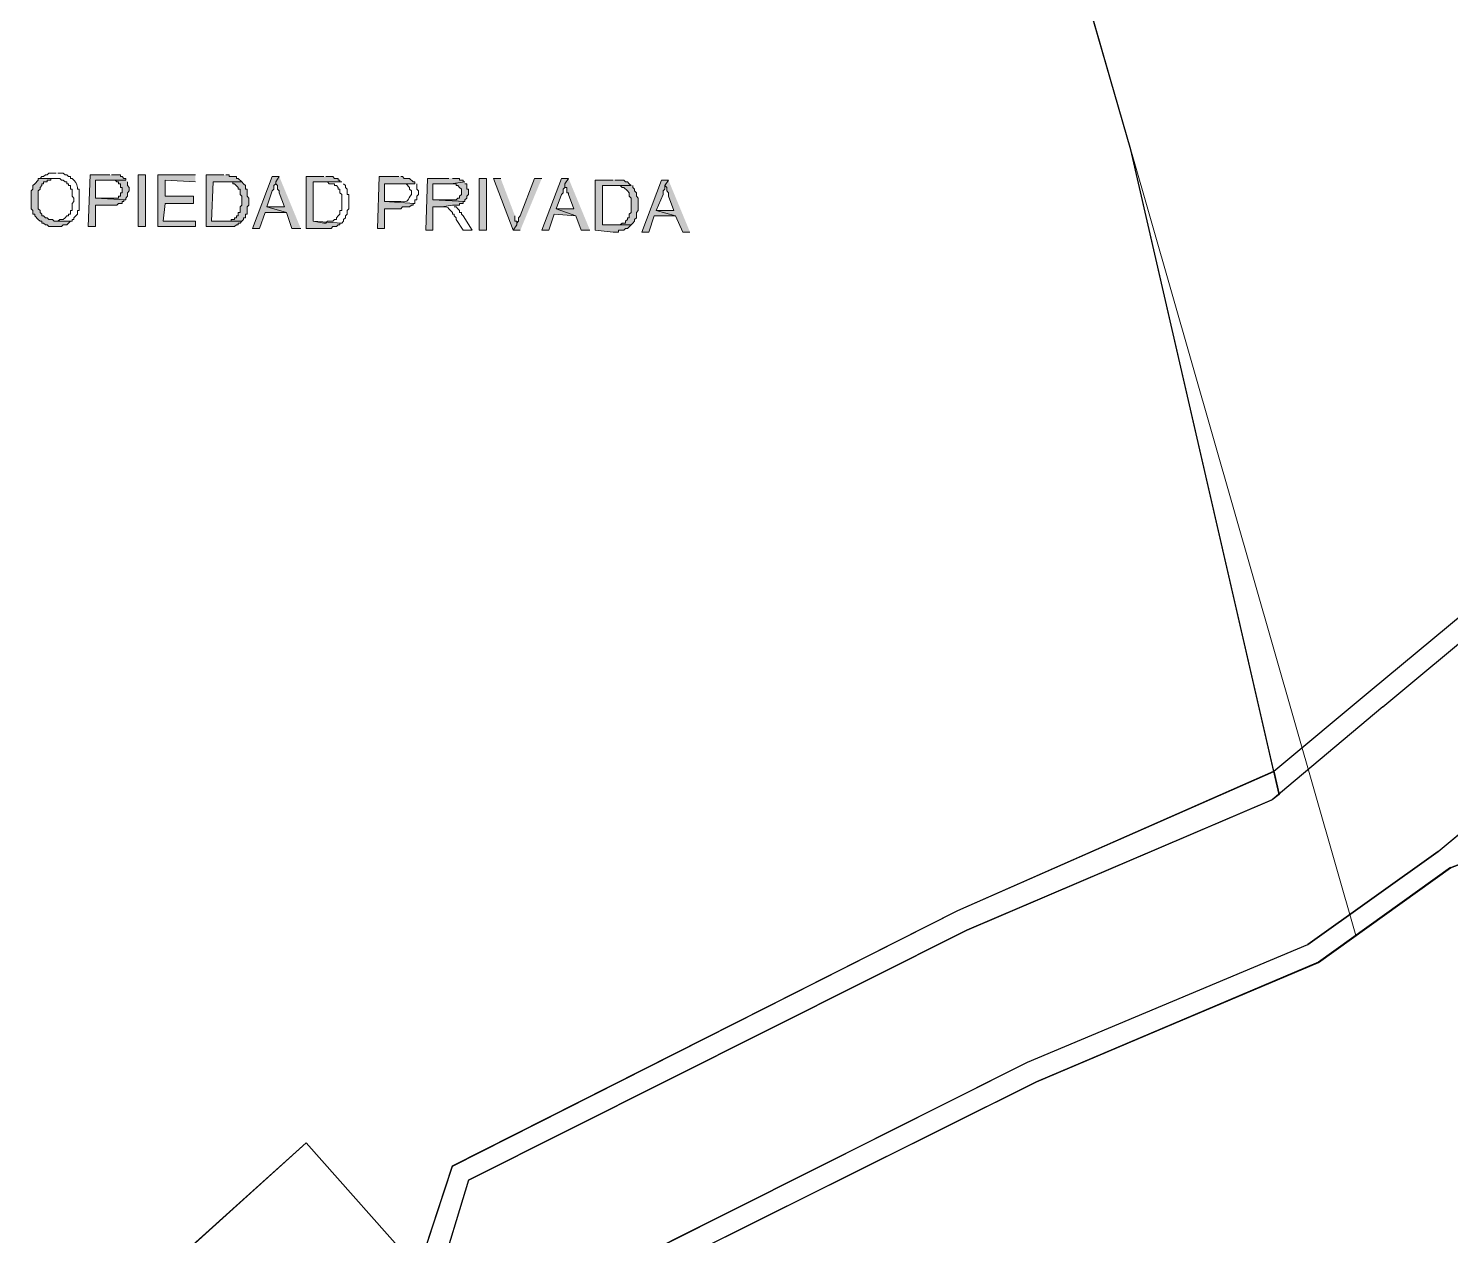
# Model space of a CAD drawing. Header units: inches. Extents: x 5 to 295, y 10 to 227.
# Drawn here: x 262.05 to 268.35, y 195.19 to 200.53 of the extents above; entities that cross this region are included whole.
import ezdxf

# ---------------------------------------------------------------- set-up
doc = ezdxf.new("R2010")
doc.units = ezdxf.units.IN
doc.header["$MEASUREMENT"] = 0
doc.layers.add('1- 3', color=3, linetype='Continuous')

msp = doc.modelspace()

# ---------------------------------------------------------------- hatches: boundary and pattern name
at = {"layer": '1- 3'}
for points in [[(262.1059, 199.8626), (262.098, 199.8626), (262.098, 199.8547), (262.0822, 199.8389), (262.0743, 199.831), (262.0743, 199.8152), (262.0664, 199.8073), (262.0664, 199.7283), (262.0743, 199.7204), (262.0743, 199.7046), (262.0822, 199.7046), (262.0822, 199.6967), (262.098, 199.6809), (262.1059, 199.673), (262.1138, 199.673), (262.1138, 199.6651), (262.1217, 199.6651), (262.1296, 199.6572), (262.1375, 199.6572), (262.1454, 199.6493), (262.2007, 199.6493), (262.2086, 199.6572), (262.2244, 199.6572), (262.2323, 199.6651), (262.2402, 199.673), (262.2481, 199.673), (262.1691, 199.673), (262.1612, 199.6809), (262.1454, 199.6809), (262.1375, 199.6888), (262.1296, 199.6888), (262.1217, 199.6967), (262.1138, 199.6967), (262.1138, 199.7046), (262.1059, 199.7125), (262.1059, 199.7204), (262.098, 199.7283), (262.098, 199.8073), (262.1059, 199.8152), (262.1059, 199.8231), (262.1138, 199.831), (262.1138, 199.8389), (262.1217, 199.8389), (262.1217, 199.8468), (262.1375, 199.8468), (262.1375, 199.8547), (262.1533, 199.8547), (262.1533, 199.8626), (262.177, 199.8626)], [(262.414, 199.8784), (262.3271, 199.8784), (262.3192, 199.6493), (262.3508, 199.6493), (262.3508, 199.7441), (262.4456, 199.7441), (262.4535, 199.752), (262.4693, 199.752), (262.4693, 199.7599), (262.4772, 199.7599), (262.4772, 199.7678), (262.4851, 199.7678), (262.3508, 199.7757), (262.3508, 199.8547), (262.4851, 199.8547), (262.4851, 199.8625), (262.4772, 199.8625), (262.4693, 199.8705), (262.4614, 199.8705), (262.4614, 199.8784), (262.4219, 199.8784)], [(262.4851, 199.8547), (262.414, 199.8547), (262.4377, 199.8547), (262.4456, 199.8468), (262.4535, 199.8468), (262.4535, 199.8388), (262.4614, 199.8388), (262.4614, 199.823), (262.4693, 199.823), (262.4693, 199.7994), (262.4614, 199.7994), (262.4614, 199.7836), (262.4535, 199.7836), (262.4535, 199.7757), (262.3508, 199.7757), (262.4851, 199.7678), (262.4851, 199.7757), (262.493, 199.7836), (262.493, 199.7994), (262.5009, 199.8073), (262.5009, 199.823), (262.493, 199.831), (262.493, 199.8468)], [(262.7931, 199.8784), (262.6272, 199.8784), (262.6272, 199.6493), (262.7931, 199.6493), (262.7931, 199.673), (262.6509, 199.673), (262.6588, 199.752), (262.7852, 199.752), (262.7852, 199.7836), (262.6588, 199.7836), (262.6588, 199.8547), (262.7931, 199.8468)], [(262.9195, 199.8784), (262.8405, 199.8784), (262.8405, 199.6493), (262.9669, 199.6493), (262.9748, 199.6572), (262.9827, 199.6572), (262.9827, 199.6651), (262.9906, 199.6651), (262.9985, 199.673), (262.8642, 199.673), (262.8721, 199.8468), (262.9985, 199.8468), (262.9827, 199.8625), (262.9748, 199.8625), (262.9748, 199.8705), (262.9432, 199.8705), (262.9432, 199.8784), (262.9274, 199.8784)], [(262.9985, 199.8468), (262.9195, 199.8468), (262.959, 199.8468), (262.959, 199.8388), (262.9669, 199.8388), (262.9827, 199.823), (262.9827, 199.8151), (262.9906, 199.8151), (262.9906, 199.7915), (262.9985, 199.7835), (262.9985, 199.7441), (262.9906, 199.7362), (262.9906, 199.7125), (262.9827, 199.7125), (262.9827, 199.6967), (262.9748, 199.6967), (262.9748, 199.6888), (262.9669, 199.6888), (262.9669, 199.6809), (262.9511, 199.6809), (262.9511, 199.673), (262.8642, 199.673), (262.9985, 199.673), (263.0064, 199.6809), (263.0064, 199.6888), (263.0143, 199.6888), (263.0143, 199.7046), (263.0222, 199.7046), (263.0222, 199.7362), (263.0301, 199.7441), (263.0301, 199.7757), (263.0222, 199.7835), (263.0222, 199.8151), (263.0143, 199.8151), (263.0143, 199.8309), (263.0064, 199.8388)], [(263.1644, 199.8705), (263.1328, 199.8705), (263.0459, 199.6414), (263.0775, 199.6414), (263.1012, 199.7125), (263.196, 199.7125), (263.1091, 199.7362), (263.1328, 199.8073), (263.1407, 199.8152), (263.1407, 199.831), (263.1486, 199.8388), (263.1486, 199.8468)], [(263.1644, 199.8705), (263.1486, 199.8468), (263.1486, 199.8388), (263.1565, 199.831), (263.1565, 199.8152), (263.1644, 199.8073), (263.1644, 199.7994), (263.1881, 199.7362), (263.1091, 199.7362), (263.196, 199.7125), (263.2197, 199.6414), (263.2591, 199.6414)], [(263.3618, 199.8705), (263.2828, 199.8705), (263.2828, 199.6414), (263.3934, 199.6414), (263.4013, 199.6493), (263.4171, 199.6493), (263.425, 199.6572), (263.4329, 199.6572), (263.4329, 199.6651), (263.4408, 199.6651), (263.3144, 199.673), (263.3144, 199.8468), (263.4408, 199.8468), (263.4329, 199.8468), (263.4329, 199.8546), (263.425, 199.8546), (263.425, 199.8625), (263.4092, 199.8625), (263.4013, 199.8705), (263.3697, 199.8705)], [(263.6936, 199.8705), (263.6067, 199.8705), (263.5988, 199.6414), (263.6304, 199.6414), (263.6304, 199.7283), (263.7015, 199.7283), (263.7094, 199.7362), (263.741, 199.7362), (263.7489, 199.7441), (263.7568, 199.7441), (263.7568, 199.752), (263.7647, 199.752), (263.6304, 199.7599), (263.6304, 199.8388), (263.7647, 199.8388), (263.7647, 199.8468), (263.7568, 199.8468), (263.741, 199.8625), (263.7173, 199.8625), (263.7094, 199.8705), (263.7015, 199.8705)], [(263.9148, 199.8626), (263.82, 199.8626), (263.8121, 199.6335), (263.8437, 199.6335), (263.8437, 199.7362), (263.8832, 199.7362), (263.9306, 199.7441), (263.9622, 199.7441), (263.9622, 199.752), (263.9779, 199.752), (263.9779, 199.7599), (263.9858, 199.7599), (263.8437, 199.7678), (263.8437, 199.8389), (263.9227, 199.8389), (263.9858, 199.8468), (263.9779, 199.8468), (263.9779, 199.8547), (263.9622, 199.8547), (263.9622, 199.8626), (263.9306, 199.8626)], [(263.9858, 199.8468), (263.9227, 199.8388), (263.9463, 199.8388), (263.9463, 199.8309), (263.9542, 199.8309), (263.9621, 199.823), (263.97, 199.8151), (263.97, 199.7915), (263.9621, 199.7835), (263.9621, 199.7757), (263.9542, 199.7757), (263.9463, 199.7678), (263.8437, 199.7678), (263.9858, 199.7599), (263.9858, 199.7678), (263.9937, 199.7757), (263.9937, 199.7835), (264.0016, 199.7915), (264.0016, 199.8151), (263.9937, 199.8151), (263.9937, 199.8388), (263.9858, 199.8388)], [(264.1438, 199.8626), (264.1122, 199.8626), (264.1991, 199.6335), (264.2149, 199.6572), (264.2149, 199.673), (264.207, 199.673), (264.207, 199.6967)], [(264.3255, 199.8626), (264.2939, 199.8626), (264.2307, 199.6967), (264.2228, 199.6888), (264.2228, 199.673), (264.2149, 199.6651), (264.2149, 199.6572), (264.1991, 199.6335), (264.2307, 199.6335)], [(264.444, 199.8626), (264.4124, 199.8626), (264.3255, 199.6335), (264.3571, 199.6335), (264.3808, 199.7046), (264.4756, 199.6967), (264.3887, 199.7283), (264.4124, 199.7915), (264.4203, 199.7994), (264.4203, 199.8152), (264.4282, 199.8231), (264.4282, 199.8389)], [(264.444, 199.8626), (264.4282, 199.8389), (264.4282, 199.8231), (264.4361, 199.8231), (264.4361, 199.7994), (264.444, 199.7994), (264.444, 199.7915), (264.4677, 199.7283), (264.3887, 199.7283), (264.4756, 199.6967), (264.4993, 199.6335), (264.5388, 199.6335)], [(264.6415, 199.8547), (264.5625, 199.8547), (264.5625, 199.6335), (264.6415, 199.6256), (264.6652, 199.6256), (264.6652, 199.6335), (264.6888, 199.6335), (264.6967, 199.6414), (264.7046, 199.6414), (264.7204, 199.6572), (264.5941, 199.6572), (264.5941, 199.831), (264.7204, 199.831), (264.7125, 199.8388), (264.7046, 199.8468), (264.6967, 199.8468), (264.6888, 199.8547), (264.6494, 199.8547)], [(264.7204, 199.831), (264.6415, 199.831), (264.6731, 199.831), (264.6809, 199.823), (264.6888, 199.823), (264.7046, 199.8073), (264.7125, 199.7993), (264.7125, 199.7835), (264.7204, 199.7757), (264.7204, 199.7125), (264.7125, 199.7046), (264.7125, 199.6888), (264.7046, 199.6888), (264.7046, 199.6809), (264.6967, 199.673), (264.6967, 199.6651), (264.6809, 199.6651), (264.6731, 199.6572), (264.5941, 199.6572), (264.7204, 199.6572), (264.7283, 199.6651), (264.7362, 199.673), (264.7362, 199.6809), (264.7441, 199.6888), (264.7441, 199.7125), (264.752, 199.7204), (264.752, 199.7757), (264.7441, 199.7835), (264.7441, 199.7993), (264.7362, 199.8073), (264.7362, 199.8151), (264.7283, 199.823), (264.7283, 199.831)], [(264.8863, 199.8547), (264.8547, 199.8547), (264.7678, 199.6256), (264.7994, 199.6256), (264.8231, 199.6967), (264.9179, 199.6967), (264.831, 199.7204), (264.8626, 199.7915), (264.8626, 199.8073), (264.8705, 199.8152), (264.8705, 199.831)], [(264.8863, 199.8547), (264.8705, 199.831), (264.8784, 199.823), (264.8784, 199.8073), (264.8863, 199.7994), (264.8863, 199.7836), (264.91, 199.7204), (264.831, 199.7204), (264.9179, 199.6967), (264.9495, 199.6256), (264.9811, 199.6256)]]:
    msp.add_hatch(color=256, dxfattribs=at).paths.add_polyline_path(points)
h = msp.add_hatch(color=256, dxfattribs=at)
h.dxf.hatch_style = 2
h.paths.add_polyline_path([(262.5719, 199.6493), (262.5719, 199.8783), (262.5403, 199.8783), (262.5403, 199.6493)])
h = msp.add_hatch(color=256, dxfattribs=at)
h.dxf.hatch_style = 2
h.paths.add_polyline_path([(264.0806, 199.6335), (264.0806, 199.8626), (264.049, 199.8626), (264.049, 199.6335)])

# ---------------------------------------------------------------- linework, layer by layer
at = {"layer": '1- 3', "lineweight": 5}
msp.add_lwpolyline([(264.7046, 208.2196), (264.0095, 211.7899), (263.504, 219.2228), (265.147, 219.0095), (265.6288, 211.9005), (266.5846, 206.9953), (274.7126, 204.3096), (274.4519, 203.7093), (274.286, 203.0063), (274.6494, 202.9115), (274.5625, 199.1911), (268.346, 196.8136), (267.9274, 196.5134), (266.9321, 199.9889), (265.3129, 205.6208), (264.7046, 208.2196)], dxfattribs=at)
at = {"layer": '1- 3', "lineweight": 25}
for points in [[(262.2086, 194.6251), (263.2828, 195.5966), (263.7805, 195.0358), (263.9306, 195.4939), (266.1659, 196.6235), (267.564, 197.2396), (266.9321, 199.9884), (266.1185, 202.8004)], [(267.9906, 197.5956), (273.0064, 201.7583)], [(268.0459, 197.5245), (273.1091, 201.7425)], [(263.5278, 193.6938), (263.3698, 193.8754), (264.2229, 194.6416), (264.2229, 194.8233), (266.4741, 195.9528), (267.7142, 196.4742), (268.2908, 196.8849), (273.8516, 201.5137)], [(268.2907, 196.8847), (272.6351, 200.4945)], [(267.5878, 197.1377), (266.9322, 199.9892)], [(274.5625, 199.1906), (268.346, 196.8131), (267.7615, 196.3944), (266.5135, 195.8652), (264.3097, 194.7673)], [(267.564, 197.2401), (267.9906, 197.5956)], [(268.0459, 197.5245), (267.5562, 197.1137)], [(267.5878, 197.1377), (267.5562, 197.114), (266.2055, 196.5374), (264.0017, 195.4315), (263.8674, 194.9892), (263.1723, 194.3573), (262.9985, 194.2941), (262.9354, 194.3652), (263.117, 194.4363), (263.7805, 195.0366), (263.9306, 195.4947), (266.166, 196.6243), (267.5641, 197.2404), (267.5878, 197.1377)], [(263.5278, 193.6938), (262.9354, 194.3652), (263.117, 194.4363), (263.7805, 195.0366), (263.9306, 195.4947), (266.166, 196.6242), (267.5641, 197.2404)], [(264.0016, 195.4313), (266.2054, 196.5371), (267.5561, 197.1137)], [(268.2907, 196.8847), (267.7141, 196.4739)], [(268.3461, 196.8138), (267.7616, 196.3952), (266.5136, 195.866), (264.3098, 194.768), (264.4361, 194.7127), (263.6147, 193.9781), (263.5278, 193.6938)], [(264.2228, 194.823), (266.474, 195.9526), (267.7141, 196.4739)], [(263.7805, 195.0363), (263.117, 194.436), (262.9353, 194.3649), (262.4851, 194.8783), (263.2828, 195.5971), (263.7805, 195.0363)], [(264.0016, 195.4313), (263.8674, 194.9889)]]:
    msp.add_lwpolyline(points, dxfattribs=at)
at = {"layer": '1- 3', "lineweight": 0}
for points in [[(262.1059, 199.8626), (262.098, 199.8626), (262.098, 199.8547), (262.0822, 199.8389), (262.0743, 199.831), (262.0743, 199.8152), (262.0664, 199.8073), (262.0664, 199.7283), (262.0743, 199.7204), (262.0743, 199.7046), (262.0822, 199.7046), (262.0822, 199.6967), (262.098, 199.6809), (262.1059, 199.673), (262.1138, 199.673), (262.1138, 199.6651), (262.1217, 199.6651), (262.1296, 199.6572), (262.1375, 199.6572), (262.1454, 199.6493), (262.2007, 199.6493), (262.2086, 199.6572), (262.2244, 199.6572), (262.2323, 199.6651), (262.2402, 199.673), (262.2481, 199.673), (262.1691, 199.673), (262.1612, 199.6809), (262.1454, 199.6809), (262.1375, 199.6888), (262.1296, 199.6888), (262.1217, 199.6967), (262.1138, 199.6967), (262.1138, 199.7046), (262.1059, 199.7125), (262.1059, 199.7204), (262.098, 199.7283), (262.098, 199.8073), (262.1059, 199.8152), (262.1059, 199.8231), (262.1138, 199.831), (262.1138, 199.8389), (262.1217, 199.8389), (262.1217, 199.8468), (262.1375, 199.8468), (262.1375, 199.8547), (262.1533, 199.8547), (262.1533, 199.8626), (262.177, 199.8626)], [(262.414, 199.8784), (262.3271, 199.8784), (262.3192, 199.6493), (262.3508, 199.6493), (262.3508, 199.7441), (262.4456, 199.7441), (262.4535, 199.752), (262.4693, 199.752), (262.4693, 199.7599), (262.4772, 199.7599), (262.4772, 199.7678), (262.4851, 199.7678), (262.3508, 199.7757), (262.3508, 199.8547), (262.4851, 199.8547), (262.4851, 199.8625), (262.4772, 199.8625), (262.4693, 199.8705), (262.4614, 199.8705), (262.4614, 199.8784), (262.4219, 199.8784)], [(262.4851, 199.8547), (262.414, 199.8547), (262.4377, 199.8547), (262.4456, 199.8468), (262.4535, 199.8468), (262.4535, 199.8388), (262.4614, 199.8388), (262.4614, 199.823), (262.4693, 199.823), (262.4693, 199.7994), (262.4614, 199.7994), (262.4614, 199.7836), (262.4535, 199.7836), (262.4535, 199.7757), (262.3508, 199.7757), (262.4851, 199.7678), (262.4851, 199.7757), (262.493, 199.7836), (262.493, 199.7994), (262.5009, 199.8073), (262.5009, 199.823), (262.493, 199.831), (262.493, 199.8468)], [(262.5719, 199.6493), (262.5719, 199.8783), (262.5403, 199.8783), (262.5403, 199.6493), (262.5719, 199.6493)], [(262.7931, 199.8784), (262.6272, 199.8784), (262.6272, 199.6493), (262.7931, 199.6493), (262.7931, 199.673), (262.6509, 199.673), (262.6588, 199.752), (262.7852, 199.752), (262.7852, 199.7836), (262.6588, 199.7836), (262.6588, 199.8547), (262.7931, 199.8468)], [(262.9195, 199.8784), (262.8405, 199.8784), (262.8405, 199.6493), (262.9669, 199.6493), (262.9748, 199.6572), (262.9827, 199.6572), (262.9827, 199.6651), (262.9906, 199.6651), (262.9985, 199.673), (262.8642, 199.673), (262.8721, 199.8468), (262.9985, 199.8468), (262.9827, 199.8625), (262.9748, 199.8625), (262.9748, 199.8705), (262.9432, 199.8705), (262.9432, 199.8784), (262.9274, 199.8784)], [(262.9985, 199.8468), (262.9195, 199.8468), (262.959, 199.8468), (262.959, 199.8388), (262.9669, 199.8388), (262.9827, 199.823), (262.9827, 199.8151), (262.9906, 199.8151), (262.9906, 199.7915), (262.9985, 199.7835), (262.9985, 199.7441), (262.9906, 199.7362), (262.9906, 199.7125), (262.9827, 199.7125), (262.9827, 199.6967), (262.9748, 199.6967), (262.9748, 199.6888), (262.9669, 199.6888), (262.9669, 199.6809), (262.9511, 199.6809), (262.9511, 199.673), (262.8642, 199.673), (262.9985, 199.673), (263.0064, 199.6809), (263.0064, 199.6888), (263.0143, 199.6888), (263.0143, 199.7046), (263.0222, 199.7046), (263.0222, 199.7362), (263.0301, 199.7441), (263.0301, 199.7757), (263.0222, 199.7835), (263.0222, 199.8151), (263.0143, 199.8151), (263.0143, 199.8309), (263.0064, 199.8388), (262.9985, 199.8468)], [(263.1644, 199.8705), (263.1328, 199.8705), (263.0459, 199.6414), (263.0775, 199.6414), (263.1012, 199.7125), (263.196, 199.7125), (263.1091, 199.7362), (263.1328, 199.8073), (263.1407, 199.8152), (263.1407, 199.831), (263.1486, 199.8388), (263.1486, 199.8468)], [(263.1644, 199.8705), (263.1486, 199.8468), (263.1486, 199.8388), (263.1565, 199.831), (263.1565, 199.8152), (263.1644, 199.8073), (263.1644, 199.7994), (263.1881, 199.7362), (263.1091, 199.7362), (263.196, 199.7125), (263.2197, 199.6414), (263.2591, 199.6414)], [(263.3618, 199.8705), (263.2828, 199.8705), (263.2828, 199.6414), (263.3934, 199.6414), (263.4013, 199.6493), (263.4171, 199.6493), (263.425, 199.6572), (263.4329, 199.6572), (263.4329, 199.6651), (263.4408, 199.6651), (263.3144, 199.673), (263.3144, 199.8468), (263.4408, 199.8468), (263.4329, 199.8468), (263.4329, 199.8546), (263.425, 199.8546), (263.425, 199.8625), (263.4092, 199.8625), (263.4013, 199.8705), (263.3697, 199.8705)], [(263.6936, 199.8705), (263.6067, 199.8705), (263.5988, 199.6414), (263.6304, 199.6414), (263.6304, 199.7283), (263.7015, 199.7283), (263.7094, 199.7362), (263.741, 199.7362), (263.7489, 199.7441), (263.7568, 199.7441), (263.7568, 199.752), (263.7647, 199.752), (263.6304, 199.7599), (263.6304, 199.8388), (263.7647, 199.8388), (263.7647, 199.8468), (263.7568, 199.8468), (263.741, 199.8625), (263.7173, 199.8625), (263.7094, 199.8705), (263.7015, 199.8705)], [(263.9148, 199.8626), (263.82, 199.8626), (263.8121, 199.6335), (263.8437, 199.6335), (263.8437, 199.7362), (263.8832, 199.7362), (263.9306, 199.7441), (263.9622, 199.7441), (263.9622, 199.752), (263.9779, 199.752), (263.9779, 199.7599), (263.9858, 199.7599), (263.8437, 199.7678), (263.8437, 199.8389), (263.9227, 199.8389), (263.9858, 199.8468), (263.9779, 199.8468), (263.9779, 199.8547), (263.9622, 199.8547), (263.9622, 199.8626), (263.9306, 199.8626)], [(263.9858, 199.8468), (263.9227, 199.8388), (263.9463, 199.8388), (263.9463, 199.8309), (263.9542, 199.8309), (263.9621, 199.823), (263.97, 199.8151), (263.97, 199.7915), (263.9621, 199.7835), (263.9621, 199.7757), (263.9542, 199.7757), (263.9463, 199.7678), (263.8437, 199.7678), (263.9858, 199.7599), (263.9858, 199.7678), (263.9937, 199.7757), (263.9937, 199.7835), (264.0016, 199.7915), (264.0016, 199.8151), (263.9937, 199.8151), (263.9937, 199.8388), (263.9858, 199.8388)], [(264.0806, 199.6335), (264.0806, 199.8626), (264.049, 199.8626), (264.049, 199.6335), (264.0806, 199.6335)], [(264.1438, 199.8626), (264.1122, 199.8626), (264.1991, 199.6335), (264.2149, 199.6572), (264.2149, 199.673), (264.207, 199.673), (264.207, 199.6967)], [(264.3255, 199.8626), (264.2939, 199.8626), (264.2307, 199.6967), (264.2228, 199.6888), (264.2228, 199.673), (264.2149, 199.6651), (264.2149, 199.6572), (264.1991, 199.6335), (264.2307, 199.6335)], [(264.444, 199.8626), (264.4124, 199.8626), (264.3255, 199.6335), (264.3571, 199.6335), (264.3808, 199.7046), (264.4756, 199.6967), (264.3887, 199.7283), (264.4124, 199.7915), (264.4203, 199.7994), (264.4203, 199.8152), (264.4282, 199.8231), (264.4282, 199.8389)], [(264.444, 199.8626), (264.4282, 199.8389), (264.4282, 199.8231), (264.4361, 199.8231), (264.4361, 199.7994), (264.444, 199.7994), (264.444, 199.7915), (264.4677, 199.7283), (264.3887, 199.7283), (264.4756, 199.6967), (264.4993, 199.6335), (264.5388, 199.6335)], [(264.6415, 199.8547), (264.5625, 199.8547), (264.5625, 199.6335), (264.6415, 199.6256), (264.6652, 199.6256), (264.6652, 199.6335), (264.6888, 199.6335), (264.6967, 199.6414), (264.7046, 199.6414), (264.7204, 199.6572), (264.5941, 199.6572), (264.5941, 199.831), (264.7204, 199.831), (264.7125, 199.8388), (264.7046, 199.8468), (264.6967, 199.8468), (264.6888, 199.8547), (264.6494, 199.8547)], [(264.7204, 199.831), (264.6415, 199.831), (264.6731, 199.831), (264.6809, 199.823), (264.6888, 199.823), (264.7046, 199.8073), (264.7125, 199.7993), (264.7125, 199.7835), (264.7204, 199.7757), (264.7204, 199.7125), (264.7125, 199.7046), (264.7125, 199.6888), (264.7046, 199.6888), (264.7046, 199.6809), (264.6967, 199.673), (264.6967, 199.6651), (264.6809, 199.6651), (264.6731, 199.6572), (264.5941, 199.6572), (264.7204, 199.6572), (264.7283, 199.6651), (264.7362, 199.673), (264.7362, 199.6809), (264.7441, 199.6888), (264.7441, 199.7125), (264.752, 199.7204), (264.752, 199.7757), (264.7441, 199.7835), (264.7441, 199.7993), (264.7362, 199.8073), (264.7362, 199.8151), (264.7283, 199.823), (264.7283, 199.831)], [(264.8863, 199.8547), (264.8547, 199.8547), (264.7678, 199.6256), (264.7994, 199.6256), (264.8231, 199.6967), (264.9179, 199.6967), (264.831, 199.7204), (264.8626, 199.7915), (264.8626, 199.8073), (264.8705, 199.8152), (264.8705, 199.831)], [(264.8863, 199.8547), (264.8705, 199.831), (264.8784, 199.823), (264.8784, 199.8073), (264.8863, 199.7994), (264.8863, 199.7836), (264.91, 199.7204), (264.831, 199.7204), (264.9179, 199.6967), (264.9495, 199.6256), (264.9811, 199.6256)]]:
    msp.add_lwpolyline(points, dxfattribs=at)
at = {"layer": '1- 3', "lineweight": 25}
for points, knots in [([(293.8674, 125.6445), (293.8674, 125.6445), (293.8674, 224.4913), (293.8674, 224.4913), (293.8632, 224.7941), (293.6218, 225.0236), (293.3224, 225.0284), (293.3224, 225.0284), (251.8769, 225.0284), (251.8769, 225.0284)], [0, 0, 0, 0, 1, 1, 1, 2, 2, 2, 3, 3, 3, 3]), ([(273.8595, 217.8562), (273.8595, 217.8562), (276.3239, 213.7488), (276.3239, 213.7488), (276.3239, 213.7488), (278.7252, 209.752), (278.7252, 209.752), (278.7252, 209.752), (280.3524, 207.2006), (280.3524, 207.2006), (280.3524, 207.2006), (282.1691, 204.1753), (282.1691, 204.1753), (282.1691, 204.1753), (282.3508, 203.8436), (282.3508, 203.8436), (282.3508, 203.8436), (282.8326, 203.3933), (282.8326, 203.3933), (282.8326, 203.3933), (284.6336, 198.2196), (284.6336, 198.2196), (284.6336, 198.2196), (274.5625, 199.1911), (274.5625, 199.1911), (274.5625, 199.1911), (268.346, 196.8136), (268.346, 196.8136), (268.346, 196.8136), (267.7615, 196.3949), (267.7615, 196.3949), (267.7615, 196.3949), (266.5135, 195.8657), (266.5135, 195.8657), (266.5135, 195.8657), (264.3097, 194.7678), (264.3097, 194.7678), (264.3097, 194.7678), (264.7994, 194.5545), (264.7994, 194.5545), (264.7994, 194.5545), (264.8231, 194.5387), (264.8231, 194.5387), (264.8231, 194.5387), (265.1075, 194.2306), (265.1075, 194.2306), (265.1075, 194.2306), (265.2576, 194.0095), (265.2576, 194.0095), (265.2576, 194.0095), (265.3208, 193.891), (265.3208, 193.891), (265.3208, 193.891), (267.1849, 189.4992), (267.1849, 189.4992), (267.1849, 189.4992), (266.8452, 189.4518), (266.8452, 189.4518), (266.8452, 189.4518), (266.7426, 189.3807), (266.7426, 189.3807), (266.7426, 189.3807), (266.5135, 189.3175), (266.5135, 189.3175), (266.5135, 189.3175), (266.316, 189.5387), (266.316, 189.5387), (266.316, 189.5387), (265.8184, 190.1785), (265.8184, 190.1785), (265.8184, 190.1785), (263.4013, 193.267), (263.4013, 193.267), (263.4013, 193.267), (262.5798, 194.1911), (262.5798, 194.1911), (261.6096, 195.3595), (260.5328, 196.4392), (259.5941, 197.6351), (259.5941, 197.6351), (258.8279, 198.6856), (258.8279, 198.6856), (258.8279, 198.6856), (258.4013, 199.4439), (258.4013, 199.4439), (258.4013, 199.4439), (258.2433, 199.7204), (258.2433, 199.7204), (258.2433, 199.7204), (257.6509, 200.8894), (257.6509, 200.8894), (257.6509, 200.8894), (257.643, 200.8973), (257.643, 200.8973), (257.643, 200.8973), (259.365, 201.4897), (259.365, 201.4897), (259.365, 201.4897), (259.1438, 202.169), (259.1438, 202.169), (259.1438, 202.169), (258.97, 202.6904), (258.97, 202.6904), (258.97, 202.6904), (263.2433, 204.1516), (263.2433, 204.1516), (263.2433, 204.1516), (261.8847, 208.1801), (261.8847, 208.1801), (261.8847, 208.1801), (264.7046, 208.2196), (264.7046, 208.2196), (264.7046, 208.2196), (264.0095, 211.7899), (264.0095, 211.7899), (264.0095, 211.7899), (263.504, 219.2227), (263.504, 219.2227), (263.504, 219.2227), (269.1991, 218.4724), (269.1991, 218.4724), (269.1991, 218.4724), (273.8595, 217.8562), (273.8595, 217.8562)], [0, 0, 0, 0, 1, 1, 1, 2, 2, 2, 3, 3, 3, 4, 4, 4, 5, 5, 5, 6, 6, 6, 7, 7, 7, 8, 8, 8, 9, 9, 9, 10, 10, 10, 11, 11, 11, 12, 12, 12, 13, 13, 13, 14, 14, 14, 15, 15, 15, 16, 16, 16, 17, 17, 17, 18, 18, 18, 19, 19, 19, 20, 20, 20, 21, 21, 21, 22, 22, 22, 23, 23, 23, 24, 24, 24, 25, 25, 25, 26, 26, 26, 27, 27, 27, 28, 28, 28, 29, 29, 29, 30, 30, 30, 31, 31, 31, 32, 32, 32, 33, 33, 33, 34, 34, 34, 35, 35, 35, 36, 36, 36, 37, 37, 37, 38, 38, 38, 39, 39, 39, 40, 40, 40, 41, 41, 41, 41])]:
    msp.add_open_spline(points, degree=3, knots=knots, dxfattribs=at)
at = {"layer": '1- 3', "lineweight": 0}
for points, knots in [([(262.177, 199.8863), (262.177, 199.8863), (262.1454, 199.8863), (262.1454, 199.8863), (262.1454, 199.8863), (262.1375, 199.8783), (262.1375, 199.8783), (262.1375, 199.8783), (262.1296, 199.8783), (262.1296, 199.8783), (262.1296, 199.8783), (262.1217, 199.8704), (262.1217, 199.8704), (262.1217, 199.8704), (262.1138, 199.8704), (262.1138, 199.8704), (262.1138, 199.8704), (262.1059, 199.8625), (262.1059, 199.8625), (262.1059, 199.8625), (262.1928, 199.8625), (262.1928, 199.8625), (262.1928, 199.8625), (262.2007, 199.8546), (262.2007, 199.8546), (262.2007, 199.8546), (262.2086, 199.8546), (262.2086, 199.8546), (262.2086, 199.8546), (262.2165, 199.8468), (262.2165, 199.8468), (262.2165, 199.8468), (262.2244, 199.8468), (262.2244, 199.8468), (262.2244, 199.8468), (262.2244, 199.8388), (262.2244, 199.8388), (262.2244, 199.8388), (262.2323, 199.8388), (262.2323, 199.8388), (262.2323, 199.8388), (262.2323, 199.831), (262.2323, 199.831), (262.2323, 199.831), (262.2402, 199.831), (262.2402, 199.831), (262.2402, 199.831), (262.2402, 199.8152), (262.2402, 199.8152), (262.2402, 199.8152), (262.2481, 199.8152), (262.2481, 199.8152), (262.2481, 199.8152), (262.2481, 199.7836), (262.2481, 199.7836), (262.2481, 199.7836), (262.256, 199.7757), (262.256, 199.7757), (262.256, 199.7757), (262.256, 199.7599), (262.256, 199.7599), (262.256, 199.7599), (262.2481, 199.752), (262.2481, 199.752), (262.2481, 199.752), (262.2481, 199.7204), (262.2481, 199.7204), (262.2481, 199.7204), (262.2402, 199.7204), (262.2402, 199.7204), (262.2402, 199.7204), (262.2402, 199.7046), (262.2402, 199.7046), (262.2402, 199.7046), (262.2323, 199.7046), (262.2323, 199.7046), (262.2323, 199.7046), (262.2323, 199.6967), (262.2323, 199.6967), (262.2323, 199.6967), (262.2244, 199.6967), (262.2244, 199.6967), (262.2244, 199.6967), (262.2165, 199.6888), (262.2165, 199.6888), (262.2165, 199.6888), (262.2086, 199.6809), (262.2086, 199.6809), (262.2086, 199.6809), (262.1928, 199.6809), (262.1928, 199.6809), (262.1928, 199.6809), (262.1849, 199.673), (262.1849, 199.673), (262.1849, 199.673), (262.177, 199.673), (262.177, 199.673), (262.177, 199.673), (262.2481, 199.673), (262.2481, 199.673), (262.2481, 199.673), (262.2481, 199.6809), (262.2481, 199.6809), (262.2481, 199.6809), (262.256, 199.6809), (262.256, 199.6809), (262.256, 199.6809), (262.256, 199.6888), (262.256, 199.6888), (262.256, 199.6888), (262.2639, 199.6967), (262.2639, 199.6967), (262.2639, 199.6967), (262.2718, 199.7046), (262.2718, 199.7046), (262.2718, 199.7046), (262.2718, 199.7204), (262.2718, 199.7204), (262.2718, 199.7204), (262.2797, 199.7204), (262.2797, 199.7204), (262.2797, 199.7204), (262.2797, 199.7283), (262.2797, 199.7283), (262.2797, 199.7546), (262.2797, 199.7809), (262.2797, 199.8073), (262.2797, 199.8073), (262.2797, 199.8152), (262.2797, 199.8152), (262.2797, 199.8152), (262.2718, 199.8152), (262.2718, 199.8152), (262.2718, 199.8152), (262.2718, 199.823), (262.2718, 199.823), (262.2695, 199.8381), (262.2603, 199.8517), (262.2481, 199.8625), (262.2481, 199.8625), (262.2402, 199.8625), (262.2402, 199.8625), (262.2402, 199.8625), (262.2402, 199.8704), (262.2402, 199.8704), (262.2402, 199.8704), (262.2323, 199.8704), (262.2323, 199.8704), (262.2323, 199.8704), (262.2244, 199.8783), (262.2244, 199.8783), (262.2244, 199.8783), (262.2165, 199.8783), (262.2165, 199.8783), (262.2165, 199.8783), (262.2086, 199.8863), (262.2086, 199.8863), (262.2086, 199.8863), (262.1849, 199.8863), (262.1849, 199.8863)], [0, 0, 0, 0, 1, 1, 1, 2, 2, 2, 3, 3, 3, 4, 4, 4, 5, 5, 5, 6, 6, 6, 7, 7, 7, 8, 8, 8, 9, 9, 9, 10, 10, 10, 11, 11, 11, 12, 12, 12, 13, 13, 13, 14, 14, 14, 15, 15, 15, 16, 16, 16, 17, 17, 17, 18, 18, 18, 19, 19, 19, 20, 20, 20, 21, 21, 21, 22, 22, 22, 23, 23, 23, 24, 24, 24, 25, 25, 25, 26, 26, 26, 27, 27, 27, 28, 28, 28, 29, 29, 29, 30, 30, 30, 31, 31, 31, 32, 32, 32, 33, 33, 33, 34, 34, 34, 35, 35, 35, 36, 36, 36, 37, 37, 37, 38, 38, 38, 39, 39, 39, 40, 40, 40, 41, 41, 41, 42, 42, 42, 43, 43, 43, 44, 44, 44, 45, 45, 45, 46, 46, 46, 47, 47, 47, 48, 48, 48, 49, 49, 49, 50, 50, 50, 51, 51, 51, 52, 52, 52, 53, 53, 53, 53]), ([(263.4408, 199.8468), (263.4408, 199.8468), (263.3618, 199.8468), (263.3618, 199.8468), (263.3618, 199.8468), (263.3776, 199.8468), (263.3776, 199.8468), (263.3776, 199.8468), (263.3855, 199.8388), (263.3855, 199.8388), (263.3855, 199.8388), (263.4092, 199.8388), (263.4092, 199.8388), (263.4092, 199.8388), (263.4092, 199.8309), (263.4092, 199.8309), (263.4092, 199.8309), (263.4171, 199.8309), (263.4171, 199.8309), (263.4171, 199.8309), (263.425, 199.823), (263.425, 199.823), (263.425, 199.823), (263.425, 199.8151), (263.425, 199.8151), (263.425, 199.8151), (263.4329, 199.8151), (263.4329, 199.8151), (263.4329, 199.8151), (263.4329, 199.7993), (263.4329, 199.7993), (263.4329, 199.7993), (263.4408, 199.7915), (263.4408, 199.7915), (263.4408, 199.7915), (263.4408, 199.7204), (263.4408, 199.7204), (263.4408, 199.7204), (263.4329, 199.7204), (263.4329, 199.7204), (263.4329, 199.7204), (263.4329, 199.7046), (263.4329, 199.7046), (263.4329, 199.7046), (263.425, 199.6967), (263.425, 199.6967), (263.425, 199.6967), (263.4171, 199.6888), (263.4171, 199.6888), (263.4171, 199.6888), (263.4171, 199.6809), (263.4171, 199.6809), (263.4171, 199.6809), (263.4092, 199.6809), (263.4092, 199.6809), (263.4092, 199.6809), (263.4013, 199.673), (263.4013, 199.673), (263.4013, 199.673), (263.3776, 199.673), (263.3776, 199.673), (263.3776, 199.673), (263.3697, 199.6651), (263.3697, 199.6651), (263.3697, 199.6651), (263.3618, 199.6651), (263.3618, 199.6651), (263.3618, 199.6651), (263.3144, 199.673), (263.3144, 199.673), (263.3144, 199.673), (263.4408, 199.6651), (263.4408, 199.6651), (263.4408, 199.6651), (263.4487, 199.673), (263.4487, 199.673), (263.4487, 199.673), (263.4487, 199.6809), (263.4487, 199.6809), (263.4487, 199.6809), (263.4566, 199.6888), (263.4566, 199.6888), (263.4566, 199.6888), (263.4566, 199.6967), (263.4566, 199.6967), (263.4566, 199.6967), (263.4645, 199.7046), (263.4645, 199.7046), (263.4645, 199.7046), (263.4645, 199.7204), (263.4645, 199.7204), (263.4645, 199.7204), (263.4724, 199.7283), (263.4724, 199.7283), (263.4724, 199.7441), (263.4724, 199.7599), (263.4724, 199.7757), (263.4724, 199.7757), (263.4724, 199.7915), (263.4724, 199.7915), (263.4724, 199.7915), (263.4645, 199.7915), (263.4645, 199.7915), (263.4645, 199.7915), (263.4645, 199.8151), (263.4645, 199.8151), (263.4645, 199.8151), (263.4566, 199.823), (263.4566, 199.823), (263.4566, 199.823), (263.4566, 199.8309), (263.4566, 199.8309), (263.4566, 199.8309), (263.4487, 199.8388), (263.4487, 199.8388)], [0, 0, 0, 0, 1, 1, 1, 2, 2, 2, 3, 3, 3, 4, 4, 4, 5, 5, 5, 6, 6, 6, 7, 7, 7, 8, 8, 8, 9, 9, 9, 10, 10, 10, 11, 11, 11, 12, 12, 12, 13, 13, 13, 14, 14, 14, 15, 15, 15, 16, 16, 16, 17, 17, 17, 18, 18, 18, 19, 19, 19, 20, 20, 20, 21, 21, 21, 22, 22, 22, 23, 23, 23, 24, 24, 24, 25, 25, 25, 26, 26, 26, 27, 27, 27, 28, 28, 28, 29, 29, 29, 30, 30, 30, 31, 31, 31, 32, 32, 32, 33, 33, 33, 34, 34, 34, 35, 35, 35, 36, 36, 36, 37, 37, 37, 38, 38, 38, 38]), ([(263.7647, 199.8389), (263.7647, 199.8389), (263.6936, 199.8389), (263.6936, 199.8389), (263.6936, 199.8389), (263.7252, 199.8389), (263.7252, 199.8389), (263.7252, 199.8389), (263.741, 199.823), (263.741, 199.823), (263.741, 199.823), (263.741, 199.8152), (263.741, 199.8152), (263.741, 199.8152), (263.7489, 199.8073), (263.7489, 199.8073), (263.7489, 199.8073), (263.7489, 199.7915), (263.7489, 199.7915), (263.7312, 199.7696), (263.7389, 199.7558), (263.7015, 199.7599), (263.7015, 199.7599), (263.6304, 199.7599), (263.6304, 199.7599), (263.6304, 199.7599), (263.7647, 199.752), (263.7647, 199.752), (263.7647, 199.752), (263.7647, 199.7678), (263.7647, 199.7678), (263.7647, 199.7678), (263.7726, 199.7678), (263.7726, 199.7678), (263.7726, 199.7678), (263.7726, 199.7836), (263.7726, 199.7836), (263.7726, 199.7836), (263.7805, 199.7915), (263.7805, 199.7915), (263.7805, 199.7915), (263.7805, 199.8073), (263.7805, 199.8073), (263.7805, 199.8073), (263.7726, 199.8152), (263.7726, 199.8152), (263.7726, 199.8152), (263.7726, 199.8389), (263.7726, 199.8389)], [0, 0, 0, 0, 1, 1, 1, 2, 2, 2, 3, 3, 3, 4, 4, 4, 5, 5, 5, 6, 6, 6, 7, 7, 7, 8, 8, 8, 9, 9, 9, 10, 10, 10, 11, 11, 11, 12, 12, 12, 13, 13, 13, 14, 14, 14, 15, 15, 15, 16, 16, 16, 16]), ([(263.9306, 199.7441), (263.9306, 199.7441), (263.8832, 199.7362), (263.8832, 199.7362), (263.8832, 199.7362), (263.8911, 199.7362), (263.8911, 199.7362), (263.9173, 199.7387), (263.9079, 199.7309), (263.9306, 199.7125), (263.9306, 199.7125), (263.9306, 199.7046), (263.9306, 199.7046), (263.9306, 199.7046), (263.9385, 199.7046), (263.9385, 199.7046), (263.9385, 199.7046), (263.9385, 199.6967), (263.9385, 199.6967), (263.9385, 199.6967), (263.9464, 199.6888), (263.9464, 199.6888), (263.9464, 199.6888), (263.9464, 199.6809), (263.9464, 199.6809), (263.9464, 199.6809), (263.9779, 199.6335), (263.9779, 199.6335), (263.9779, 199.6335), (264.0174, 199.6335), (264.0174, 199.6335), (264.0174, 199.6335), (263.9779, 199.6967), (263.9779, 199.6967), (263.9779, 199.6967), (263.97, 199.7046), (263.97, 199.7046), (263.97, 199.7046), (263.97, 199.7125), (263.97, 199.7125), (263.97, 199.7125), (263.9622, 199.7125), (263.9622, 199.7125), (263.9622, 199.7125), (263.9622, 199.7204), (263.9622, 199.7204), (263.9622, 199.7204), (263.9543, 199.7283), (263.9543, 199.7283), (263.9543, 199.7283), (263.9464, 199.7362), (263.9464, 199.7362), (263.9464, 199.7362), (263.9385, 199.7362), (263.9385, 199.7362)], [0, 0, 0, 0, 1, 1, 1, 2, 2, 2, 3, 3, 3, 4, 4, 4, 5, 5, 5, 6, 6, 6, 7, 7, 7, 8, 8, 8, 9, 9, 9, 10, 10, 10, 11, 11, 11, 12, 12, 12, 13, 13, 13, 14, 14, 14, 15, 15, 15, 16, 16, 16, 17, 17, 17, 18, 18, 18, 18])]:
    msp.add_open_spline(points, degree=3, knots=knots, dxfattribs=at)

doc.saveas('drawing.dxf')
